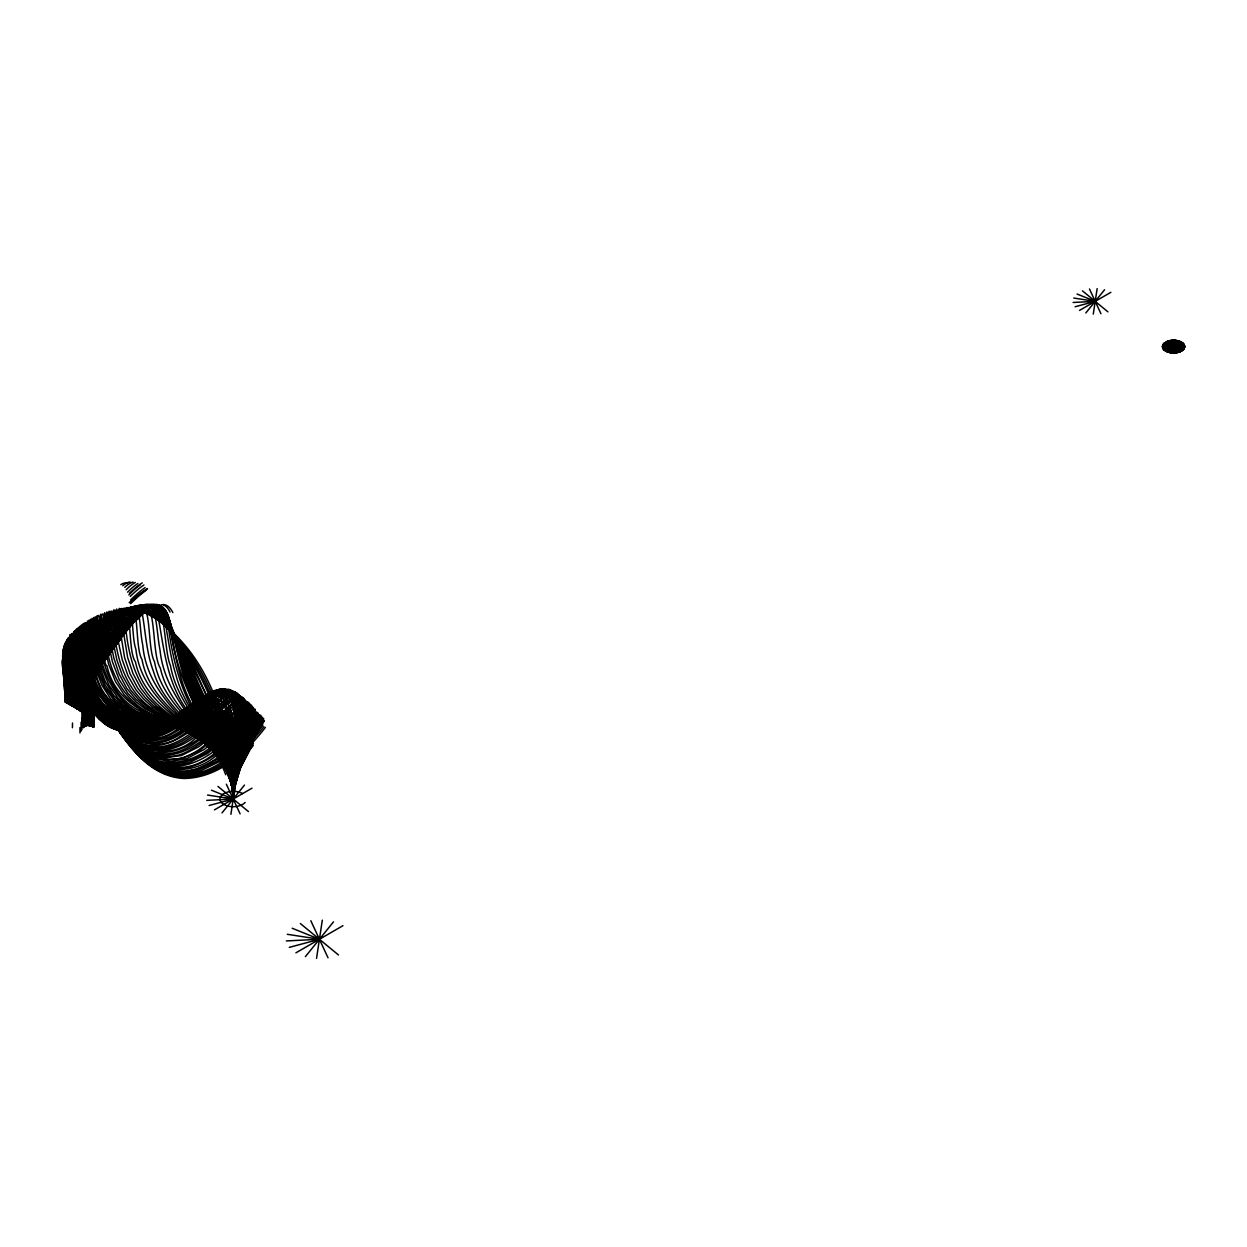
<?xml version="1.0" encoding="UTF-8"?>
<svg xmlns="http://www.w3.org/2000/svg" width="1247" height="1247" viewBox="0 0 1247 1247"><rect width="100%" height="100%" fill="white"/><g stroke="black" fill="none" stroke-linecap="round" stroke-linejoin="round"><path stroke-width="1.5" d="M66.45 640.74L69.505 675.422L70.502 705.069M74.368 707.298L73.698 631.73L78.732 659.866L85.872 683.527L94.117 700.3L105.247 713.19L114.397 718.911L126.68 722.746L171.961 725.536L192.209 729.963M74.695 707.485L74.524 630.935M75.007 707.673C75.007 685.569 75.662 663.482 75.521 641.379C75.693 639.68 74.914 625.059 75.771 633.133C79.434 658.728 84.188 685.944 100.851 706.597C122.112 731.101 157.481 720.143 185.195 728.435C216.916 734.888 234.14 768.76 233.236 799.015L209.122 805.5M75.334 707.86L76.27 629.33M75.662 708.047L77.189 628.55L81.538 656.499L88.225 680.285L96.237 697.182L107.289 710.354L116.439 716.386L128.722 720.766L173.879 726.393L196.293 732.924M206.737 800.356L233.236 799.015C232.098 770.038 238.286 713.83 196.2 712.941C163.903 716.292 124.934 749.12 97.313 716.557M207.532 795.04L233.236 799.015C232.082 769.976 239.284 709.839 195 712.099C162.172 717.991 120.819 751.084 94.507 712.957M75.973 708.234L78.171 627.709L82.177 654.722L88.584 678.446L96.393 695.53L107.242 709.013L116.267 715.31L128.441 720.002L175.484 726.83L187.689 730.087L197.26 734.171M76.301 708.421L76.301 704.945M232.815 783.132L233.236 799.015C234.717 766.391 212.224 733.61 179.194 727.812C150.419 721.436 111.965 725.162 96.596 693.831C85.435 673.333 81.585 649.858 79.216 626.898C78.639 653.958 75.958 681.392 76.613 708.592C72.357 665.15 95.645 582.739 154.862 618.044C212.801 657.185 232.519 732.535 233.236 799.015L211.444 790.208M76.924 708.779C75.771 669.81 95.848 585.124 151.588 614.88C207.08 654.441 229.464 726.284 233.127 791.72A51.984 17.193 76 0 1 233.236 797.285L233.236 799.015L233.142 792.016A66.886 45.313 49.9 0 1 233.516 797.379M100.259 718.927C126.383 741.903 160.271 717.508 189.965 720.579C227.157 724.086 233.984 768.947 233.236 799.015C232.456 770.038 237.008 720.532 199.239 713.954C168.064 712.551 137.529 743.571 107.164 724.975M77.563 709.153L78.655 681.704L83.689 623.531M77.875 709.325L79.231 680.176L84.936 622.674L88.553 651.277L94.055 673.255L101.568 690.526L110.936 703.105L119.665 710.26L129.735 715.482L181.626 729.121L193.394 733.953L204.243 740.469M78.514 709.683L80.307 678.82L87.571 620.975L90.688 647.583L95.115 667.379L101.864 685.149L110.515 698.632L120.226 707.75L131.792 714.344L144.823 718.989L175.157 727.079M78.826 709.87L80.977 677.292L89.005 620.133L92.184 647.583L97.282 669.514L104.483 687.003L114.927 701.391L123.702 708.67L133.788 714.172L185.195 730.602L196.683 736.104L207.173 743.274M76.862 708.748L81.351 625.215L84.78 651.183L90.065 672.85L97.235 690.386L106.182 703.402L116.142 711.866L127.927 717.539L141.223 721.031L170.138 725.941M123.812 731.365C158.01 738.395 181.703 699.988 214.858 703.604C244.942 722.979 230.243 769.196 233.236 799.015C231.63 770.085 240.016 726.705 208.327 711.601C175.328 705.896 147.162 741.934 113.976 728.373M76.613 706.862C74.228 665.742 96.876 582.973 153.786 616.938C182.857 635.845 195.031 670.917 209.153 700.985C221.685 732.238 232.893 764.988 233.236 799.015C230.773 770.833 243.835 709.777 200.923 708.156C169.015 713.097 134.146 749.12 103.688 720.423M77.657 709.2C78.031 672.195 101.35 582.536 154.41 614.802C203.869 661.721 228.996 731.911 233.236 799.015C231.459 769.15 241.622 731.288 218.272 707.719C190.027 696.527 166.537 727.671 139.57 731.381C107.507 737.164 86.947 706.8 74.524 681.969C64.314 664.215 60.199 648.315 63.971 680.098M78.577 709.73C78.405 676.716 109.58 578.374 157.169 614.865C199.333 666.381 227.063 732.613 233.236 799.015C232.098 768.729 240.531 734.826 224.616 707.158C205.069 688.282 180.612 715.513 161.985 723.26M82.442 711.959L82.458 710.229M79.465 710.244C79.761 683.387 90.86 657.886 104.935 635.487C114.584 621.552 128.955 599.636 148.829 606.775C178.15 625.713 184.369 664.495 199.567 693.472C212.988 727.656 232.441 761.356 233.236 799.015C231.661 767.513 241.965 731.365 224.211 702.965C200.471 686.006 176.762 721.125 154.644 727.157M79.902 710.494C80.276 682.39 93.042 656.109 108.333 633.164C117.966 619.432 135.097 596.175 154.005 608.614C176.825 629.984 185.491 661.892 198.865 689.31C212.161 722.714 229.9 755.666 233.002 792.032A91.997 69.754 35.1 0 1 233.36 797.301A73.869 52.374 45.2 0 0 233.08 791.985C232.098 767.716 226.455 738.053 202.466 726.19C179.662 716.511 155.049 726.939 131.574 727.812M80.307 710.728C80.556 685.227 92.013 661.409 105.387 640.241C115.94 626.119 126.976 605.2 146.881 604.717C169.748 612.698 174.923 641.192 184.946 660.505C198.335 696.527 217.056 730.555 228.092 767.419M82.723 712.131C83.035 683.029 100.882 658.073 117.81 635.83C129.174 625.012 142.766 597.453 161.393 607.164C177.822 633.71 183.403 666.007 196.995 694.252C209.278 725.458 227.749 754.856 232.643 788.525M83.268 712.442L83.44 707.22M83.533 712.598L86.37 690.183A219.768 179.958 12.6 0 1 88.818 681.813M71.78 705.802L70.908 672.85L68.367 637.809M80.728 710.977C81.008 684.759 93.603 660.629 107.694 639.243C118.59 625.589 129.984 603.501 150.154 604.857C174.253 617.826 177.542 650.092 189.108 672.523C200.798 704.041 216.978 733.735 227.562 765.658M81.117 711.195C81.663 681.501 97.827 654.94 114.802 631.637C122.736 622.113 145.463 590.642 157.075 610.936C163.482 644.013 165.726 679.506 185.6 708.14C204.04 736.634 232.706 762.728 233.236 799.015C232.55 771.628 233.75 734.249 205.49 719.768C178.29 710.276 152.664 731.007 125.542 730.415M81.507 711.429C81.99 682.701 97.874 657.185 114.225 634.629C124.84 622.705 140.662 595.271 159.304 608.209C180.004 633.382 180.316 668.454 194.516 697.057C206.737 728.154 227.998 756.118 232.69 789.819A52.047 26.577 66.1 0 1 233.251 795.524L233.251 797.269A80.322 58.5 41.8 0 0 232.768 791.923L231.412 778.003M81.897 711.647C82.458 682.218 99.511 656.499 116.517 633.725C126.913 622.206 144.449 593.416 161.767 609.596C179.989 637.685 182.826 672.679 197.759 702.466C210.618 733.563 231.739 762.603 233.236 797.269A89.597 67.369 36.7 0 0 232.799 791.954L228.31 767.435M83.783 712.738L84.983 698.881L88.101 685.289M84.017 712.879L85.264 699.037L89.581 682.14M84.437 713.113C84.796 687.908 97.406 665.134 109.346 643.67M97.219 715.248C124.513 751.442 164.588 716.916 196.59 709.902C239.221 705.677 232.347 764.551 233.283 791.783L233.158 783.973M76.519 705.069L80.244 626.056L83.97 652.976L90.174 676.747L97.889 693.893L108.707 707.517L117.717 713.97L128.036 718.397L176.731 727.328L188.858 731.038L198.335 735.449M82.271 711.866C85.342 670.45 113.415 634.411 143.452 607.71C157.34 596.425 168.704 615.176 171.494 627.132C180.379 652.228 187.814 677.869 198.569 702.264M82.629 712.068L83.003 705.147M83.315 712.458L84.936 695.14M83.627 712.645L85.17 698.897L89.971 684.011M118.621 639.898C102.955 661.752 84.983 685.18 84.843 713.346C84.609 686.77 100.243 663.482 113.602 641.613M83.923 712.816C84.827 688.391 96.097 665.96 107.273 644.746M84.64 713.237L84.469 711.382M84.874 713.362L86.542 697.806L92.107 681.174M232.519 769.477L233.236 797.269A59.108 36.381 57 0 0 232.799 791.829L231.147 777.988M232.316 781.479L233.205 797.269L233.516 786.28L233.22 797.254C234.202 768.386 246.329 741.669 253.967 714.219C258.051 693.488 226.783 739.861 221.904 739.845C203.167 758.924 171.899 773.311 147.286 756.118C122.658 741.108 110.656 713.518 91.078 693.613M86.511 695.857C102.02 714.531 119.743 737.756 146.367 738.349C172.709 737.507 190.775 715.435 209.013 699.286C259.08 654.737 227.765 783.147 233.251 797.269C232.067 762.447 218.085 729.9 205.085 698.149C191.181 668.47 180.02 635.035 154.051 613.446C104.639 582.614 78.218 675.531 78.109 709.465C78.467 680.55 83.097 651.932 85.965 623.219C86.947 619.821 86.807 633.04 87.493 634.629C89.129 649.157 91.81 663.653 96.939 677.37C106.244 711.538 142.859 720.984 173.271 726.58C206.207 733.47 233.875 762.665 233.236 797.269A65.483 43.676 51.3 0 0 232.877 791.907L231.63 783.163L233.236 797.269L231.755 781.51M82.551 686.91C102.363 702.342 112.324 727.905 133.71 742.09C157.933 763.32 192.163 748.948 210.743 727.578C218.256 724.943 244.661 680.051 246.049 706.955C243.539 737.273 233.579 766.687 233.251 797.269L233.548 784.238M96.081 709.075C110.952 725.676 132.993 742.744 156.592 734.483C178.945 727.11 193.799 707.766 212.021 694.049C225.115 680.207 238.177 697.385 236.119 711.429C238.177 740.079 233.532 768.635 233.251 797.269L232.924 790.286L233.236 797.269C234.701 765.081 218.584 722.901 180.675 723.166C151.23 722.449 111.934 739.144 92.372 707.61C78.67 687.409 72.809 662.344 67.338 639.399C69.567 661.346 71.157 683.372 71.141 705.443M70.643 688.921C71.874 661.798 94.086 710.712 101.35 712.801C118.73 736.728 154.254 749.447 178.664 727.889C191.726 718.771 202.279 706.69 214.313 696.356C219.098 692.21 228.263 685.133 233.485 692.381C244.428 724.195 232.363 759.049 233.329 791.845C231.989 764.333 240.235 726.985 214.796 708.327C184.447 700.393 160.91 732.363 130.857 731.927M233.532 786.296L233.251 797.269L232.799 789.803A51.236 23.942 68.9 0 1 233.267 795.539L233.236 799.015L233.22 795.461A51.579 18.705 74.7 0 0 232.846 789.834L233.205 797.269C233.719 769.368 240.157 742.059 242.479 714.313C246.236 698.834 238.037 685.304 225.317 702.404C207.875 719.581 191.492 741.123 166.521 747.124C142.158 752.346 121.598 733.501 107.242 716.246M76.301 629.423C79.637 658.712 86.168 690.215 106.572 713.097C123.765 739.455 156.795 769.898 189.762 750.242C206.02 741.544 218.693 727.78 231.069 714.391C235.558 711.554 243.321 696.527 248.574 703.277C247.093 734.982 233.251 765.222 233.205 797.269C232.441 763.102 245.02 728.607 238.489 694.813C232.69 686.396 223.229 698.226 218.459 702.264C206.503 714.095 195.233 726.954 180.877 735.995C149.406 759.002 113.976 730.165 95.629 704.352C79.839 683.699 67.915 664.667 71.453 705.615M233.236 799.015L233.657 782.383M233.735 780.419L233.314 795.492C231.287 759.236 215.014 725.925 201.531 692.802C188.063 664.433 177.822 632.354 153.786 610.874C135.003 595.567 114.163 616.704 104.919 632.603C90.189 655.673 79.356 682.296 79.013 709.979L81.46 677.448L90.439 619.291L93.431 645.728L98.295 667.566L105.278 685.195L114.194 698.445L122.58 706.285L134.053 713.206L180.955 728.996L199.972 738.473L210.197 746.158L220.002 759.111L226.736 771.176L225.832 769.103M84.921 711.632L85.357 702.778M84.671 711.491L85.077 704.477M98.918 703.994C114.74 724.102 131.294 748.636 158.244 753.64C185.102 756.898 206.082 735.465 223.01 717.649C273.436 654.831 227.78 775.229 233.485 791.861C232.098 759.096 243.96 723.026 229.495 692.194C221.358 684.011 210.307 694.158 203.635 699.427C190.136 710.743 177.62 723.899 161.377 731.319C127.958 747.28 97.827 715.575 80.774 690.183C59.03 656.701 67.432 679.786 66.403 702.7L66.418 696.06M232.051 781.51L233.205 797.269C229.199 778.175 254.559 661.721 200.892 698.71C181.906 712.364 164.199 732.27 139.274 733.532C115.581 733.704 97.765 714.531 84.375 697.151M66.979 697.993L67.011 703.059C67.93 685.569 60.604 657.013 79.668 689.31C96.097 713.985 123.983 744.506 156.81 731.895C172.974 725.645 185.585 713.3 198.632 702.342C206.332 696.714 215.684 686.193 226.159 690.604C235.449 698.086 234.826 711.756 235.901 722.574C236.759 747.514 233.563 772.345 233.251 797.269L232.877 787.855M233.703 782.461L233.984 776.569M92.59 699.333C110.266 718.631 126.913 744.802 154.971 748.964C181.283 751.146 201.141 729.9 217.851 712.583C268.869 650.856 227.889 776.211 233.47 791.861C233.89 764.473 238.504 737.148 236.509 709.73C238.021 691.586 223.166 681.096 210.026 696.777C191.633 712.162 174.985 733.33 149.874 737.102C124.856 739.907 105.387 719.768 91.14 701.858M233.984 784.301L233.329 795.492L232.378 785.891L233.205 797.269L232.877 789.803A52.125 17.24 76.3 0 1 233.158 795.43L233.205 797.254C233.329 767.606 238.551 737.694 233.859 708.171C234.28 692.708 217.321 683.746 206.114 695.639C188.266 708.125 173.302 725.785 151.9 732.379C132.431 737.039 109.331 730.446 96.315 714.983M72.42 706.176L69.52 636.344L75.35 662.968L82.972 686.286L91.358 703.059L101.038 714.858L111.357 721.732L123.375 725.24L177.838 724.85L191.789 727.484L202.638 732.145L213.518 740.609L223.088 753.827L229.23 769.196L232.612 789.865A53.637 29.71 62.9 0 1 233.189 795.492L235.044 745.114L233.516 718.927M1173.224 352.995L1173.91 340.213M233.844 780.513L234.28 774.543M236.151 772.407L233.314 795.492A52.577 27.761 64.8 0 0 232.706 789.912L232.301 785.891L233.127 795.461A55.71 32.812 60 0 0 232.519 789.912L233.205 797.269L232.269 783.272M237.366 770.49L233.314 795.492A51.47 24.956 67.8 0 0 232.784 789.912A51.314 19.656 73.6 0 1 233.22 795.508C234.654 766.172 247.077 739.066 253.531 710.774C255.027 702.685 246.766 710.26 245.02 712.988C235.823 723.011 226.86 733.314 216.526 742.183C197.369 761.371 164.604 771.316 142.002 751.957C120.6 736.961 109.455 712.427 91.67 694.143M119.774 729.635C158.743 770.412 200.783 723.915 228.279 695.592C241.357 684.494 242.931 707.376 241.107 715.669C239.595 739.284 235.06 762.603 233.703 786.234C234.015 756.041 242.9 725.349 236.571 695.405C224.195 677.043 203.074 716.666 191.835 721.452C172.709 742.511 138.168 749.12 116.875 727.375C105.06 717.68 95.146 705.802 86.557 693.254C83.019 690.589 79.434 679.786 74.165 683.185M233.688 786.249C230.056 769.43 261.028 651.526 210.883 705.334C193.363 722.621 173.177 745.16 146.039 741.981C121.146 737.445 104.389 716.027 89.613 697.244M233.89 782.399C233.438 747.483 259.002 641.55 195.031 716.417C177.043 736.135 145.385 750.024 121.832 731.038C102.784 719.503 94.772 694.891 76.831 683.59M233.812 784.332C232.301 755.121 271.098 647.988 210.431 722.808C193.301 741.388 165.492 759.517 140.256 745.207C116.828 732.768 103.454 708.873 86.308 689.716M80.868 698.601L85.264 668.143L96.907 615.924L97.967 624.95M233.501 791.861L237.881 764.208L250.943 713.549L251.676 706.987L250.741 704.539L245.565 707.298L218.381 735.559L200.253 750.039L182.514 758.394L166.443 760.124L150.871 755.947L134.676 745.176L120.024 730.103L93.572 696.231L85.56 689.077M99.589 702.731L98.716 701.609C114.849 722.855 128.877 747.561 153.007 760.764C178.477 775.073 207.735 759.205 226.253 740.827C230.212 741.232 260.187 697.993 255.869 715.575C247.342 741.264 235.589 766.375 233.438 793.7L234.607 782.383M178.898 728.139L147.162 717.617L134.395 712.208L123.094 704.976L113.633 695.343L105.262 681.501L99.401 665.617L95.053 645.712L91.982 618.434L82.427 674.268L79.512 705.007A260.233 212.395 3 0 0 79.278 710.229M234.483 774.481C236.275 752.565 240.048 730.758 240.001 708.701C241.544 700.455 236.229 684.665 226.003 693.8C200.471 715.045 173.442 755.978 135.097 739.44M233.438 793.7L238.473 768.588M83.533 707.267L87.103 690.339M81.351 697.042L85.575 669.935L96.362 623.188C100.384 591.966 101.475 665.758 107.008 665.836C115.098 704.524 154.644 718.178 186.816 731.163M234.561 776.445C231.63 763.71 261.605 661.908 220.75 704.586C205.007 720.439 189.606 739.128 167.269 745.472C144.122 751.941 123.391 735.013 109.003 718.864M1172.866 352.979L1174.269 340.213M81.881 695.483L87.649 663.591L100.664 614.288L104.093 643.701L108.52 663.825L115.441 681.486L124.31 694.938L132.603 703.183L142.158 709.964L192.381 734.249L211.242 748.029M83.814 700.128L82.972 712.271C83.674 681.969 102.955 656.436 120.928 633.601C130.888 624.763 149.235 592.341 164.245 609.534C174.751 639.197 175.188 672.055 189.903 700.487C203.775 731.74 229.775 758.457 233.018 793.747M233.906 788.135C229.869 763.85 292.764 667.55 232.067 740.375C214.063 757.942 188.313 775.151 162.141 766.266C135.892 756.555 120.413 731.412 104.779 709.761C123.593 737.601 144.309 773.841 181.703 776.413C215.887 776.258 243.009 750.304 262.961 725.084M85.201 706.394L88.023 692.833L91.078 684.65M234.046 788.166L233.345 795.492L235.512 780.544L240.235 764.692L261.714 716.402L236.946 743.274L217.259 759.189L197.275 769.181L186.208 771.737L177.09 772.049L168.189 770.693L159.569 767.7L151.277 763.164L141.815 755.978L124.684 737.554L102.753 706.846M82.442 693.94C85.934 668.221 93.93 643.421 100.648 618.434C105.309 599.137 104.062 649.063 107.273 649.578C111.373 677.76 128.036 704.602 155.033 715.762C181.641 728.529 213.673 739.533 225.832 769.181C204.305 727.578 151.043 708.92 142.018 659.523C133.07 645.463 142.314 574.976 118.465 624.544M235.324 774.403L233.672 788.12C234.701 758.394 246.251 729.433 244.568 699.676C241.03 692.085 232.908 702.544 229.526 705.49C218.537 716.822 208.155 728.903 195.452 738.395C171.977 760.686 135.377 751.567 117.421 727.126C102.597 713.923 94.211 690.402 75.599 683.138M102.02 705.927L125.012 738.24L142.096 756.726L151.526 763.959L159.819 768.557L168.439 771.644L177.355 773.124L186.489 772.922L197.587 770.552L217.695 760.857L239.05 743.742L262.79 717.602L241.232 762.774L235.589 780.56L233.329 795.492C235.2 766.749 249.649 741.186 259.719 714.827C246.329 725.442 232.02 746.922 214.624 756.945C191.492 775.79 156.14 773.171 136.671 750.304C117.312 732.971 107.632 707.33 87.711 690.698M83.05 692.381L90.376 659.117L104.67 612.682L108.489 643.639L112.448 661.83L119.198 679.584L127.864 693.27L135.985 701.796L145.322 708.935L190.775 733.08L211.086 748.231M105.325 710.587C120.85 733.283 136.048 758.955 161.97 771.005C187.658 782.773 216.183 768.9 235.621 751.614C244.864 743.68 253.219 734.717 260.763 725.146C264.286 720.361 266.157 718.241 261.792 724.897C249.135 746.205 236.182 768.62 233.47 793.7L236.166 778.642L241.497 762.852L250.179 743.882L263.803 718.771L241.139 744.21L219.877 761.371L199.754 771.301L188.593 773.873L179.412 774.278L170.434 773.031L160.052 769.399L142.345 757.443L125.308 738.91L103.875 708.499M230.913 814.322L235.543 783.724M316.535 958.382L322.318 920.146M1093.276 314.104L1097.142 288.618M82.473 624.388L77.236 708.951C77.111 671.167 98.014 584.64 152.352 614.412C204.695 656.639 227.78 726.58 233.142 791.736L233.142 785.953M252.268 742.698L239.627 768.931L233.657 791.892L233.906 790.068A82.037 10.522 -84.6 0 0 233.766 795.477M233.922 790.068L234.405 786.296M1172.523 352.963L1174.612 340.228M83.705 690.838L91.654 657.715L106.883 611.918L110.547 641.659L113.758 657.73L119.057 673.848L126.82 688.375L135.658 699.068L146.195 707.875L190.962 733.018M234.717 782.399L240.562 758.207L254.637 715.903L255.292 709.278L250.881 712.162L224.086 740.328L207.532 753.515L189.684 762.494L180.628 764.66L171.665 765.097L162.858 763.741L154.316 760.654L138.199 749.915L122.237 733.236L100.477 703.9M235.652 774.418C238.738 750.788 249.634 728.248 250.398 704.446C245.768 700.923 240.936 710.696 237.366 713.05C228.076 723.182 218.849 733.454 208.124 742.121C158.275 789.086 117.499 728.482 89.145 691.882M85.544 702.887L88.989 689.388M84.391 689.31L93.494 654.753L105.964 617.655L109.19 611.17L113.025 641.613L116.828 659.772L122.471 675.749L130.576 689.981L138.261 699.053L148.767 707.953L189.419 731.802L204.679 742.744M234.218 788.229L240.624 767.045L252.86 742.994M236.291 772.423L251.582 715.295L252.673 708.483L251.754 705.646L245.768 709.59L219.051 737.46L204.259 749.463L186.582 758.706L170.449 761.496L154.737 758.394L138.339 748.652L122.003 732.519L99.557 703.62M85.139 687.783C90.08 664.62 98.825 642.517 106.79 620.289C114.708 596.066 112.604 626.727 114.599 634.068C117.483 662.609 127.973 692.786 152.976 709.247C177.245 725.832 207.111 737.117 222.792 763.569C198.819 724.975 145.509 709.87 135.377 661.627C125.947 650.092 134.738 575.21 114.038 625.168M85.856 701.188L92.59 681.454L104.608 659.741M234.576 786.358L240.827 767.123L253.453 743.29M1172.18 352.948L1174.955 340.26M85.934 686.255L97.032 650.529L110.141 616.486L114.023 609.721L118.683 643.452L122.253 659.725L127.958 675.687L136.063 689.903L143.701 699.068L152.493 707.018L196.948 736.385L216.744 754.684M86.776 684.743L99.854 646.242L112.542 615.535L116.688 609.05L124.606 657.652L130.031 673.723L137.809 688.235L145.198 697.665L153.724 705.927L197.26 736.338L215.372 753.344M237.538 770.521C242.37 750.538 252.206 732.145 257.724 712.458C245.488 719.285 234.249 739.331 220.438 748.294C171.743 794.713 126.851 747.779 101.038 704.493M1171.837 352.917L1175.298 340.275M87.68 683.247L102.254 643.53L115.067 614.615L119.509 608.411L127.662 657.605L133.07 673.692L140.817 688.219L148.128 697.743L156.561 706.114L199.271 737.601L216.76 755.074M88.631 681.75C95.193 660.52 104.966 640.475 114.381 620.398C122.752 600.321 124.622 608.224 125.448 625.059C127.973 652.727 134.707 682.047 155.174 702.217C175.297 722.34 202.7 734.53 219.301 758.316M238.676 768.635C244.085 750.102 253.983 733.252 260.763 715.342C248.543 727.032 237.881 742.214 223.665 752.455C174.003 797.675 129.345 751.473 103.049 707.844M1171.494 352.885L1175.64 340.322M91.312 677.183L105.278 645.868M1171.151 352.839L1175.983 340.353M89.784 687.861L101.069 665.914L120.273 638.76M91.202 684.681L100.524 665.727L116.782 640.974M1170.808 352.792L1176.326 340.4M103.361 647.037L90.205 678.617A236.213 193.612 17.4 0 0 87.913 685.227M93.369 679.864L103.984 661.424L120.663 638.823L112.105 649.796M93.322 677.822L86.308 695.717L84.204 712.988C85.201 687.253 98.7 664.246 111.466 642.626M1170.481 352.745L1176.654 340.462M97.079 671.899L88.163 692.864L84.967 709.886C86.963 684.603 101.054 662.578 114.771 642.002M95.52 707.844C78.888 689.607 66.06 654.706 69.349 704.399M115.893 625.448C136.547 580.416 129.813 632.65 135.892 649.251C140.677 693.644 179.739 718.506 209.48 746.142M1170.138 352.683L1176.997 340.509M120.398 624.918C142.345 582.879 138.09 624.17 142.766 645.104C146.491 688.89 181.142 717.804 210.322 746.236M99.292 664.994L117.577 639.228L139.415 614.677L152.056 605.387L156.701 604.343L160.832 606.011M1169.811 352.62L1177.324 340.587M99.838 665.259C112.807 650.965 159.257 567.525 170.839 625.589C177.51 653.864 183.325 682.748 196.636 708.857C208.592 733.735 225.691 756.602 231.786 783.958M100.321 665.493C114.849 648.487 165.165 562.288 169.28 633.585C173.879 663.856 182.078 694.111 198.85 720.065C213.362 744.069 232.285 768.012 233.205 797.254A54.385 13 80.3 0 0 233.127 791.814A52.982 27.715 64.8 0 1 233.423 797.41M101.927 664.324L112.152 649.843M123.079 624.124C127.412 620.149 135.159 599.074 141.425 608.895C145.572 629.797 145.899 651.589 153.568 671.743C167.924 720.797 229.853 741.731 233.127 795.492C231.817 769.15 218.615 745.597 207.703 722.216M105.886 658.463L110.001 652.633M1169.483 352.542L1177.651 340.649M125.791 623.375C154.955 573.542 145.291 645.307 154.503 661.721C163.404 710.977 215.295 734.467 230.601 780.139C220.953 728.03 164.277 727.297 124.435 714.157C91.748 697.307 87.072 656.39 83.705 623.547M265.377 727.391C245.83 753.063 217.976 778.066 183.979 778.487C145.728 776.413 124.279 739.409 105.387 710.868M127.599 623.812C160.395 570.721 149.172 650.653 160.317 668.08C171.135 715.794 223.151 740.266 232.332 788.353C229.962 770.147 220.36 753.001 205.724 741.84M109.752 652.493C123.999 636.282 164.277 571.422 171.057 629.158C175.998 683.527 208.873 727.609 229.604 776.086C222.075 751.068 199.38 733.984 175.032 726.954M263.881 726.642C243.679 752.487 215.092 778.814 180.082 777.302C142.704 772.875 122.845 736.354 103.657 708.28M1169.172 352.48L1177.963 340.727M130.109 623.064C157.823 580.666 155.205 626.306 159.99 649.858C164.386 694.096 198.273 724.678 221.374 759.626M221.982 812.935L244.474 785.096M305.375 956.667L333.479 921.876M1085.841 312.95L1104.577 289.756M1168.844 352.387L1178.29 340.805M132.416 622.284C166.568 566.793 181.033 669.125 193.067 686.754M134.411 621.427C169.171 573.542 161.596 645.915 170.496 665.664C178.851 713.144 224.335 742.978 232.597 790.146L232.238 786.701M1168.533 352.309L1178.602 340.899M136.079 620.492C142.672 614.116 153.334 598.279 163.31 607.772M137.357 619.447L141.223 615.426M1168.236 352.215L1178.914 340.992M141.223 615.348L149.344 608.224M1167.925 352.106L1179.21 341.101M1167.628 351.997L1179.506 341.195M1167.332 351.888L1179.802 341.304M1167.052 351.779L1180.083 341.429M1166.771 351.654L1180.363 341.538M1166.506 351.529L1180.628 341.678M149.126 608.1C157.527 599.152 164.495 611.186 164.588 619.291C168.189 637.841 170.231 656.748 175.905 674.845C185.522 712.754 216.729 739.814 229.308 776.289M1166.241 351.405L1180.893 341.803M1165.976 351.264L1181.158 341.943M214.422 809.88L252.034 788.166M1079.528 310.409L1110.874 292.312M1165.727 351.124L1181.408 342.083M295.913 952.833L342.941 925.695M1165.493 350.984L1181.642 342.224M1165.259 350.828L1181.875 342.364M162.063 723.12C129.158 747.234 94.663 719.02 78.935 689.435C57.892 652.462 67.104 682.312 66.153 702.56M1165.025 350.672L1182.109 342.52M1164.807 350.516L1182.327 342.676M1164.604 350.36L1182.53 342.847M152.648 727.656L147.052 729.666M1164.402 350.204L1182.733 343.003M1164.215 350.033L1182.92 343.174M1164.028 349.861L1183.107 343.346M1163.856 349.69L1183.278 343.517M1163.7 349.503L1183.45 343.689M148.299 726.783C168.018 721.904 189.949 710.213 209.823 720.672C228.014 732.238 231.069 756.025 232.675 775.743M1163.545 349.331L1183.59 343.876M1075.117 306.762L1095.209 301.353L1077.049 294.027M289.288 947.377L319.419 939.272L292.188 928.251M144.34 730.025C128.472 735.808 111.747 727.843 100.446 716.682M148.315 726.674C135.455 730.119 120.85 732.363 108.645 725.583M1163.404 349.144L1183.746 344.063M1163.264 348.957L1183.871 344.25M1163.139 348.77L1183.995 344.437M1163.03 348.583L1184.104 344.624M1162.921 348.381L1184.214 344.811M1162.828 348.194L1184.307 345.014M1162.75 347.991L1184.385 345.201M93.042 697.634L97.578 700.113L105.091 710.338M1162.687 347.804L1184.447 345.403M1162.625 347.601L1184.51 345.606M130.795 729.62C156.218 727.983 182.389 710.759 207.454 722.933C230.866 737.538 232.472 768.775 233.189 793.606M130.919 729.386C154.987 727.749 178.96 713.393 203.105 721.951C226.034 731.724 231.178 759.626 232.737 781.869M131.839 728.575C154.862 727.032 178.337 715.544 201.219 723.946C223.759 733.174 230.789 759.782 232.503 781.853M132.322 728.295C155.844 726.736 180.534 715.248 203.464 725.816C226.985 738.099 232.269 767.56 233.018 791.72L232.612 779.546M1162.578 347.399L1184.556 345.793M1162.531 347.196L1184.603 345.996M1073.121 302.475L1095.209 301.353L1073.792 298.049M286.311 940.939L319.419 939.272L287.309 934.299M1162.5 347.009L1184.634 346.198M130.951 728.108C99.401 730.929 83.455 698.445 71.36 674.767C57.159 642.299 64.158 666.272 64.189 682.826M130.405 728.388C109.268 730.789 92.605 714.235 84.297 696.465M129.252 729.214C98.544 731.443 84.687 699.115 72.014 676.778C65.452 664.947 59.591 647.364 63.628 674.565M129.049 729.479C114.054 731.443 102.238 720.891 93.431 710.151M1162.485 346.806L1184.65 346.401M1162.485 346.604L1184.65 346.604M130.343 727.547L119.307 726.658L109.377 723.385L100.617 717.477L93.057 709.122L85.638 696.948L78.842 681.408L66.87 640.007L69.879 675.547L70.814 705.256M1162.485 346.401L1184.65 346.806M130.919 725.925C153.256 726.565 176.715 719.987 198.102 729.246C218.817 738.037 229.292 760.639 231.973 781.853M184.166 721.935C148.346 722.761 103.22 744.521 85.264 698.351M1162.5 346.198L1184.634 347.009M69.91 695.093C66.029 663.373 83.705 689.638 93.026 697.915A46.201 5.767 84.9 0 0 92.325 726.502M131.2 725.193C153.584 726.362 177.292 720.704 198.46 730.586C219.02 739.939 229.557 762.478 232.223 783.88C230.555 760.452 219.347 733.828 195.156 726.253C171.587 719.519 147.255 728.513 123.359 726.097C83.502 718.693 76.363 671.026 68.429 637.918M1162.531 345.996L1184.603 347.196M127.303 731.802L129.704 731.958M1162.578 345.793L1184.556 347.399M93.089 697.244L98.638 701.344M130.062 725.52C87.571 723.369 77.657 673.676 70.923 639.914C68.725 623.188 71.469 649.796 71.453 656.093C72.326 672.834 72.747 689.607 72.747 706.363M1162.625 345.606L1184.51 347.601M122.767 730.602C148.876 732.862 171.385 714.172 197.322 714.827C224.086 716.059 231.615 747.623 232.347 769.461M122.346 730.368C148.424 732.753 171.213 714.344 197.213 715.762C222.434 717.461 230.633 746.314 232.145 767.341M130.436 724.725L117.623 722.294L107.943 717.82L99.573 710.884L92.512 701.702L85.84 688.843L80.057 672.928L71.469 634.053L73.402 706.737M127.927 731.849C118.153 731.116 108.723 726.97 101.366 720.532M1162.687 345.403L1184.447 347.804M129.049 731.895C163.856 736.837 184.369 698.008 216.775 695.686C230.087 698.819 232.223 715.201 233.797 726.549C236.026 747.654 233.937 768.885 233.423 790.021L235.106 730.555M185.616 724.086L169.249 723.572L137.871 726.689L126.212 726.767L113.851 724.351L104.545 719.566L92.886 707.688L83.798 691.571L75.241 668.189L67.852 638.542L71.453 703.885M185.756 723.089C214.437 724.772 229.9 754.139 232.145 779.796M1162.75 345.201L1184.385 347.991M122.035 730.15L110.5 726.518M1162.828 345.014L1184.307 348.194M126.165 731.677L112.168 727.266L98.622 716.713M1162.921 344.811L1184.214 348.381M1163.03 344.624L1184.104 348.583M186.614 724.741C213.502 728.123 229.136 754.949 231.864 779.811M122.549 731.054L112.386 727.734M1163.139 344.437L1183.995 348.77M92.746 696.543L95.583 698.039L98.794 702.014M169.841 725.863C199.177 730.321 226.315 751.77 231.428 781.963L229.292 774.247M1163.264 344.25L1183.871 348.957M93.135 696.917L98.7 701.438M1163.404 344.063L1183.746 349.144M122.689 731.069C108.489 727.921 97.453 717.493 89.425 705.802M71.812 705.833C69.286 671.556 77.735 679.194 93.837 700.393M1163.545 343.876L1183.59 349.331M190.308 727.999L169.919 724.85L125.479 724.616L113.228 721.296L104.078 715.887L92.808 703.277L84.297 686.692L76.644 663.155L70.783 634.817L73.074 706.55M80.322 685.476L89.161 693.503M1163.7 343.689L1183.45 349.503M1163.856 343.517L1183.278 349.69M1164.028 343.346L1183.107 349.861M191.539 728.856C215.326 736.166 229.214 760.358 232.176 783.88M92.792 696.247L100.571 703.869M1164.215 343.174L1182.92 350.033M1164.402 343.003L1182.733 350.204M96.752 631.933C98.903 666.506 113.15 705.973 149.593 716.947C185.538 727.656 228.793 747.514 232.55 790.099C228.56 758.768 208.358 733.205 195.935 704.991C182.498 677.48 177.744 647.006 168.704 618.029M1182.53 350.36L1173.567 346.604L1181.408 351.124M178.882 727.889L197.852 737.523L214.125 751.193M194.423 732.067C165.165 717.96 125.947 732.628 102.02 706.55M1182.327 350.516L1173.567 346.604L1181.642 350.984M114.241 728.638L104.234 722.886M194.922 731.895C213.783 739.845 226.424 758.285 230.773 777.863M1182.109 350.672L1173.567 346.604L1181.875 350.828M92.87 696.013L99.043 702.123L93.057 695.732M122.268 730.571L111.996 724.398L102.394 716.246M195.841 733.096C212.863 740.017 224.678 756.524 229.526 773.873M108.77 725.785C136.204 739.44 163.996 716.308 192.147 717.945C222.137 718.599 231.755 753.157 232.612 777.785M110.515 726.783L102.893 721.857L94.788 713.767M134.723 739.752L122.985 732.254M197.681 734.015C213.985 742.292 225.691 758.301 229.9 775.946M186.941 731.069L203.012 741.295L214.048 751.286M198.709 735.309C218.178 745.737 229.9 766.765 232.285 788.307L229.51 775.883M200.144 736.494C170.293 718.21 126.851 729.324 103.984 698.881C88.708 677.246 85.061 650.108 82.505 624.373M112.994 725.879C136.297 741.497 163.981 726.424 182.904 711.024C194.781 701.858 218.817 682.093 229.167 703.277M92.964 695.842L101.895 705.74M1165.976 341.943L1181.158 351.264M199.816 736.618C214.188 744.272 224.46 758.581 229.136 774.013M108.162 725.614L99.557 718.88L90.641 708.202M84.017 687.752L98.014 703.168M191.196 732.924L207.906 745.503L220.61 759.688M1166.241 341.803L1180.893 351.405M112.152 725.115L96.331 711.616M109.487 725.427C82.115 706.815 74.539 672.273 66.309 642.236C67.619 659.304 70.533 684.884 70.191 704.882M107.803 725.333L96.502 715.451L87.009 702.295L77.439 686.146L62.615 656.701L63.457 669.405M92.574 695.28L97.344 699.972M1166.506 341.678L1180.628 351.529M203.043 739.003C216.542 748.091 226.175 762.369 230.259 778.05M100.851 704.508L92.153 694.704L97.671 700.268M106.478 724.242C93.166 714.515 84.625 699.863 78.109 685.024M1166.771 341.538L1180.363 351.654M64.08 665.602L63.176 666.101L63.27 670.777M212.551 750.195C191.305 725.738 156.499 723.728 131.06 705.755C107.133 688.095 100.96 656.686 98.295 628.831M89.831 692.459L98.03 700.72M203.043 741.466L184.821 730.555L136.531 712.099L126.695 706.005L118.138 698.242L109.003 685.211L101.802 667.722L96.752 645.697L93.603 617.608L83.487 671.12L79.902 703.448A248.122 202.575 1.7 0 0 79.512 710.4M88.443 691.29L99.776 704.789M1167.052 341.429L1180.083 351.779M101.366 720.298C125.386 741.154 156.592 720.018 183.714 719.831C215.591 716.37 231.693 750.756 232.332 777.754M203.121 741.513L212.598 749.743L218.069 756.352M1082.49 290.878L1107.913 311.844M217.976 786.436L248.48 811.594M300.356 923.544L338.498 954.984M103.08 722.06L98.653 718.023M122.674 732.098L118.2 728.248M1167.332 341.304L1179.802 351.888M204.773 742.869L207.968 745.659M116.626 726.83L119.494 729.386M1167.628 341.195L1179.506 351.997M102.363 719.675L91.078 707.501L82.77 695.234M84.687 688.328L91.109 695.499M117.935 727.967L112.059 722.387M210.042 746.267L220.018 757.334L227.188 770.334M99.994 719.083L97.344 716.464M100.571 719.893L93.587 712.068M100.29 719.659L89.036 705.911L77.439 684.868M1167.925 341.101L1179.21 352.106M116.392 726.518L94.819 702.186M99.027 715.762C79.153 704.726 57.44 630.281 65.655 698.834M208.623 745.987L218.022 756.539M101.88 715.279L97.484 710.65M1168.236 340.992L1178.914 352.215M211.148 748.761L222.839 763.834M212.847 749.447L221 759.252L229.23 776.367M226.564 696.231C204.976 681.563 184.961 716.339 166.272 723.431C141.706 742.355 107.772 730.134 91.358 706.566M110.437 720.439L111.903 721.982M92.668 695.109L117.296 726.83L133.476 743.383L149.78 753.905L165.399 757.724L181.47 755.511L199.068 746.641L215.435 733.267L242.838 704.96L246.703 702.326L248.714 702.451L249.759 706.223L248.714 715.201L237.881 762.104L234.14 784.301C236.416 757.755 245.565 732.316 247.872 705.818C245.129 686.209 220.251 728.139 213.907 729.62C196.574 748.044 168.002 764.349 143.467 749.369C120.367 736.416 107.242 712.52 90.501 693.098L99.105 702.56M81.601 686.24L92.387 699.629M97.437 716.807L88.506 704.602M97.484 716.012L94.803 712.957M95.318 709.964C77.626 695.92 63.27 645.681 67.572 701.656M110.235 719.955L104.842 714.11M214.313 750.99C223.696 762.026 230.446 775.65 232.534 790.052L232.036 785.984M209.87 746.189L211.242 747.732M212.801 750.46L224.912 767.513M1168.533 340.899L1178.602 352.309M108.832 718.381L103.517 712.52M96.907 709.434C78.764 694.688 64.018 647.474 68.055 703.667M96.549 715.809L88.085 704.415M96.144 715.388L93.634 712.364M79.418 684.79L89.207 697.354M215.466 752.876C224.366 763.351 230.555 776.429 232.55 790.084L230.601 779.5M95.879 713.549L80.977 693.223L63.176 663.31L63.737 675.812M212.956 749.353L211.647 747.779L219.908 757.412L226.175 768.526M95.24 713.658L81.772 693.659M107.024 715.653L100.882 708.873M1168.844 340.805L1178.29 352.387M98.295 700.954L99.791 702.825L97.874 700.565M102.145 710.447L103.423 712.021M92.06 708.966L93.385 710.603M97.578 700.144L100.087 703.324L99.417 702.404M231.88 777.738C230.446 741.513 199.801 713.471 163.154 723.743C146.803 725.349 129.844 730.726 113.633 725.551C98.56 720.704 90.719 705.989 81.678 694.205M104.421 712.473L97.266 703.838M88.989 693.722L94.039 699.208M215.669 753.718L224.039 764.988L228.56 774.387M102.051 709.902L98.451 705.802M78.171 684.135L90.47 700.331M100.804 708.343L95.021 701.406M90.875 696.075L96.159 702.388M93.915 712.38L90.22 707.423M92.964 698.289C108.863 726.596 143.545 724.086 171.322 725.614C202.373 726.253 228.123 751.458 231.771 781.885M93.993 699.614L98.357 704.789M216.978 755.355L219.394 758.612M218.116 756.259L219.347 758.036M99.713 703.214L102.644 707.143M99.713 703.713L100.711 705.054M218.163 756.165L228.513 774.434M92.216 709.73L76.457 683.637L62.771 654.239L62.974 651.105L78.171 686.209M1169.172 340.727L1177.963 352.48M100.306 703.869L104.202 709.029L101.241 704.836M85.7 695.499C66.153 665.68 68.273 677.308 68.725 704.041M100.913 704.352L103.345 707.766M101.428 705.007L104.047 708.686M92.481 710.478L85.747 700.097L77.283 683.122L63.706 647.598L67.774 703.495M92.387 710.494L79.481 689.201M218.35 757.116L226.907 771.488L231.474 784.566L229.573 777.411L231.1 782.82M83.705 696.746L64.267 667.441L64.641 688.812M91.234 709.138L78.748 688.344L62.631 655.408L63.519 668.08M1169.483 340.649L1177.651 352.542M219.675 758.909L226.798 771.332L231.007 782.726M88.958 705.381L83.954 697.478M89.8 706.909L87.477 703.386M81.834 694.563L70.081 675.36M219.831 759.002L227.578 773.031L226.736 770.958M88.319 704.742L89.457 706.488M87.789 703.62L85.482 700.035M87.867 703.932L74.836 678.867L63.129 650.17L66.886 697.837M90.376 705.771C78.031 686.053 72.092 663.264 66.527 640.896M221.748 761.527L223.852 765.44M95.099 700.362C82.349 679.49 77.735 654.893 74.539 630.951M1169.811 340.587L1177.324 352.62M222.06 762.447L226.767 771.254M85.872 700.814L86.963 702.622M86.916 701.921L88.132 703.744M84.952 699.193L82.816 695.514M85.872 700.097L87.087 701.952M1170.138 340.509L1176.997 352.683M223.229 764.302L230.368 780.638M85.638 700.222L78.966 686.941M221.732 759.719L227.733 772.501M68.959 704.181L68.024 679.397L64.657 644.434L75.459 677.168L86.043 700.128M82.427 694.797L62.755 653.132L65.28 681.361M83.658 696.839L74.041 676.622M80.431 691.072L81.414 692.927M85.045 698.289L75.007 675.266L64.938 643.686L68.258 677.978L69.255 704.352M82.614 694.735L79.808 689.03M1170.481 340.462L1176.654 352.745M80.182 690.448L62.786 652.134L66.668 702.856M225.161 767.856L227.624 773.171L226.767 770.833M84.562 696.559L75.288 675.266L65.28 642.938L68.616 678.103L69.567 704.524M78.327 686.723L79.247 688.578M219.55 749.93C196.434 710.167 181.22 666.802 170.153 622.315M83.611 694.673L74.945 673.411L65.623 642.205L68.866 676.7L69.879 704.711M208.42 722.091C218.225 743.43 229.448 764.785 232.394 788.4M1089.473 288.992L1100.945 313.714M310.815 920.722L328.023 957.805M226.346 784.192L240.11 813.855M226.143 769.758L229.167 777.006M77.298 684.338L75.631 680.675M79.917 688.749L74.134 675.936M1170.808 340.4L1176.326 352.792M79.06 686.832L63.862 646.757L68.039 700.206M226.097 768.433L228.295 773.795M74.804 678.415L75.584 680.223M78.343 684.837L64.127 645.977L68.351 702.092M227.188 771.737L228.388 775.026M74.82 678.041L63.301 649.282L67.213 703.168M74.072 676.233L63.426 648.409L67.494 703.324M227.048 770.303L229.994 778.206M227.952 773.561L230.976 782.68L228.84 775.525M1171.151 340.353L1175.983 352.839M228.045 773.639L229.121 776.538M74.384 675.515L73.027 671.93M73.214 671.774L64.345 645.198L67.697 679.272L68.647 703.994M228.747 775.447L230.43 780.778M228.575 773.935L230.57 780.17M228.949 775.603L230.446 780.31M1171.494 340.322L1175.64 352.885M229.058 774.153L230.212 778.066M229.666 777.473L231.911 786.436L231.412 784.269M227.796 765.674L232.02 783.911M229.853 777.582L231.1 782.134M230.368 780.482L231.412 784.425L230.383 780.404L230.944 782.602M1171.837 340.275L1175.298 352.917M229.51 774.309L230.524 777.941M230.726 781.09L232.316 788.338L231.677 784.004L232.02 786.545M230.524 779.453L231.209 782.056M231.241 782.945L230.789 781.136L231.568 784.675M230.103 776.102L231.49 783.085L230.976 781.245M231.054 777.816C227.203 746.423 198.585 722.714 167.02 724.881C139.976 725.723 104.764 727.687 91.265 698.351C80.385 678.384 75.599 655.797 72.217 633.492C73.433 657.013 73.76 682.717 73.713 706.924M1172.18 340.26L1174.955 352.948M231.287 779.874C227.531 749.79 201.235 725.053 170.527 725.224C144.122 724.086 109.861 729.074 94.258 701.89C81.476 681.283 76.581 656.998 73.059 633.32C73.807 653.568 74.197 684.229 74.041 707.111M231.35 783.007L231.724 784.799M230.82 777.941L231.178 779.702M231.771 784.831L231.209 781.355L232.784 791.892M232.207 788.166L231.833 786.202L232.254 788.01M231.272 779.718L232.067 784.971M231.272 778.003C229.043 744.895 198.382 718.35 165.025 724.18C136.235 729.292 98.451 728.684 86.713 695.748C79.808 681.782 75.459 666.709 71.952 651.573C71.11 649.438 69.099 635.721 69.006 638.495C71.032 660.926 72.061 683.465 72.108 705.989M231.677 783.178L232.16 786.654M1172.523 340.228L1174.612 352.963M231.958 783.256L232.488 786.779M232.643 789.85L231.848 783.942L232.971 793.684M232.503 788.463L232.721 790.239M231.973 777.738L232.223 779.796M1172.866 340.213L1174.269 352.979M232.394 785.033L232.753 788.54M63.878 669.109L65.935 692.381M63.784 670.434L64.688 679.771M63.535 671.93L62.677 654.223L66.309 695.857M63.706 671.774L63.659 673.146M63.831 673.021L63.784 674.393M63.956 674.3L64.501 682.639M232.488 783.864L232.94 789.803M63.566 674.798L64.018 679.911M64.096 675.609L64.143 678.368M64.345 678.337L65.904 700.689M232.441 779.811L232.768 783.88M232.643 785.875L232.815 787.855M232.347 767.357L232.503 771.566M64.267 679.755L64.392 681.189M232.55 781.853L232.815 785.875M232.893 791.736L233.111 795.477M64.579 681.189L64.797 684.167M64.08 680.394L64.376 685.694M96.066 624.186L95.224 616.751L84.344 669.623L80.307 701.89A237.351 193.799 0.7 0 0 79.808 710.572M232.456 779.624L233.08 791.72L232.815 784.955M64.174 681.704L64.283 683.044M64.33 682.639L65.093 688.812M65.156 682.779L65.452 687.424M64.439 684.104L64.782 693.441M64.532 683.356L64.797 687.175M232.659 771.597L233.049 783.942M64.704 686.115L65.171 690.417M1173.224 340.213L1173.91 352.995M64.797 687.549L65.265 702.045M232.784 775.759L232.908 779.874M65.312 688.905L65.577 695.452M64.626 688.671L64.797 691.914L64.704 690.246M64.969 690.324L65.249 692.023M65.047 691.929L65.904 702.42M64.782 691.836L65.234 698.601M65.81 692.615L65.997 702.466M65.109 693.566L65.171 695.234M233.049 779.921L233.111 785.937M233.142 793.778L233.22 797.269L233.08 792.032A82.676 60.916 40 0 1 233.407 797.316A59.887 37.457 56 0 0 233.002 791.923M64.891 695.093L65.062 698.507M233.142 789.834L233.173 791.736M64.969 698.445L65.093 700.222M68.133 700.3L68.351 703.822M65.452 700.424L65.561 702.217M64.984 700.159L65.093 701.952M1173.567 340.197L1173.567 352.995M208.576 720.797A181.828 40.309 70.8 0 1 193.456 685.975M204.898 734.764A216.121 67.634 72.4 0 1 194.392 713.019M160.879 604.982A60.807 20.56 -84.7 0 1 172.85 612.573M215.123 751.193A211.179 170.013 20.1 0 1 225.723 774.777M88.038 690.635A184.416 149.531 6 0 1 101.724 666.194M163.56 605.06A59.497 18.611 -86.5 0 1 170.075 612.028M91.545 684.587A197.603 160.38 6.7 0 1 102.441 666.553A214.624 175.126 9.5 0 0 94.928 678.524M97.718 672.117A236.852 195.452 16.1 0 1 101.521 666.132M129.22 602.675A186.146 54.79 -64.3 0 1 147.505 588.553M130.234 602.847A186.956 50.706 -63.7 0 1 146.943 589.285M130.67 603.673A186.442 45.718 -63.2 0 1 145.728 590.595M130.67 599.869A189.809 45.422 -64 0 1 145.12 587.586M130.28 596.378A192.1 44.549 -65 0 1 143.919 585.014M129.501 593.229A193.503 43.255 -66.1 0 1 142.22 582.895M128.846 594.944A185.226 35.337 -66.1 0 1 140.21 584.937M127.615 592.2A185.819 33.918 -67.3 0 1 137.887 583.502M126.118 589.784A186.411 32.703 -68.6 0 1 135.315 582.458M124.762 587.306A183.449 31.144 -69.9 0 1 133.039 582.084M89.472 682.093A242.074 198.616 20.3 0 1 91.265 677.168M122.767 585.731A184.307 30.505 -71.2 0 1 130.078 582.022M120.834 584.64A181.813 29.569 -72.6 0 1 127.241 583.253M84.843 695.109A210.587 172.242 8.7 0 1 88.132 683.356M83.658 700.113A202.482 165.492 5.6 0 1 87.508 684.915M82.707 705.132A195.374 159.585 2.9 0 1 86.9 686.458M82.006 710.182A189.154 154.457 0.6 0 1 86.308 688.001M81.663 711.772A190.713 155.719 -0.4 0 1 85.575 689.513M81.414 711.601A196.247 160.239 -0.7 0 1 84.765 691.009M81.149 711.429A202.279 165.165 -0.9 0 1 83.985 692.521M80.868 711.273A208.873 170.543 -0.9 0 1 83.237 694.033M80.572 711.102A216.105 176.451 -0.8 0 1 82.505 695.561M80.26 710.915A224.07 182.966 -0.5 0 1 81.788 697.089M79.933 710.743A232.893 190.168 0 0 1 81.117 698.616M99.214 634.676A50.098 1.434 83.1 0 1 98.84 630.779M100.087 651.635A50.161 0.966 83.8 0 1 99.651 647.302M82.24 727.126A53.138 3.273 87.4 0 1 81.866 709.294M233.329 792.11A54.104 13.592 79.7 0 1 233.47 797.706A56.333 10.506 82.6 0 0 233.329 792.172M232.908 791.471A54.697 12.376 80.8 0 1 233.064 796.958M233.563 792.578A55.959 11.192 82 0 1 233.657 798.236M232.799 789.32A56.614 10.132 83.1 0 1 232.955 794.869M233.61 793.092A58.921 7.638 85 0 1 233.641 798.781M233.625 793.56A60.417 6.001 86.2 0 1 233.641 799.28M233.345 792.453A61.025 5.113 86.8 0 1 233.36 798.049M233.657 795.492A63.129 3.273 88.1 0 1 233.625 801.353M233.345 793.17A63.924 2.26 88.8 0 1 233.345 798.828M233.033 787.621A64.797 1.2 89.5 0 1 233.033 792.578M233.735 787.543A68.071 1.107 -89.1 0 1 233.766 783.21M233.314 796.256A69.271 2.354 -88.4 0 1 233.36 790.879M233.703 794.479A73.573 5.222 -86.9 0 1 233.781 789.273M68.445 685.523A112.635 30.224 -78.7 0 1 69.006 694.127M72.03 682.436A52.951 3.305 69 0 1 69.24 673.411M234.109 795.321A99.012 18.97 -81.9 0 1 234.233 790.052M230.274 700.643A52.499 23.615 -80 0 1 235.667 716.339M227.624 692.459A53.683 24.691 -75.7 0 1 240.515 727.204M234.405 792.905A100.742 18.253 -82.3 0 1 234.576 787.621M70.097 680.784A64.47 2.26 -88.6 0 1 70.378 678.882M72.42 727.734A61.384 1.216 -89.2 0 1 72.513 723.042M79.995 732.987A55.959 1.122 89.2 0 1 79.933 727.578M81.195 731.054A54.806 1.746 88.7 0 1 81.055 722.262M81.99 729.62A53.948 2.291 88.3 0 1 81.756 717.617M83.58 727.78A52.483 3.258 87.5 0 1 83.19 709.746M84.001 727.017A51.953 3.663 87.1 0 1 83.58 706.831M84.796 726.627A51.392 4.022 86.8 0 1 84.36 703.854M85.232 726.159A50.94 4.349 86.5 0 1 84.827 701.827M86.027 726.035A50.504 4.645 86.2 0 1 85.7 699.458M86.479 725.77A50.114 4.894 86 0 1 86.23 698.149M86.931 725.583A49.771 5.128 85.8 0 1 86.776 697.135M87.384 725.473A49.428 5.315 85.6 0 1 87.337 696.372M88.178 725.66A49.132 5.471 85.4 0 1 88.319 694.969M88.646 725.66A48.851 5.612 85.3 0 1 88.911 694.595M89.114 725.692A48.571 5.721 85.2 0 1 89.503 694.376M89.566 725.785A48.306 5.814 85.1 0 1 90.08 694.267M90.033 725.894A48.056 5.876 85 0 1 90.657 694.267M90.174 725.754A47.76 5.908 84.9 0 1 90.766 695.125M90.641 725.925A47.511 5.939 84.9 0 1 91.312 695.234M91.109 726.128A47.277 5.939 84.9 0 1 91.842 695.405M91.577 726.362A47.059 5.923 84.8 0 1 92.356 695.639M91.717 726.284A46.747 5.876 84.8 0 1 92.418 696.605M92.184 726.549A46.529 5.83 84.9 0 1 92.902 696.886M92.777 726.798A45.999 5.689 84.9 0 1 93.416 698.211M92.917 726.767A45.671 5.596 85 0 1 93.447 699.224M93.494 700.253A45.328 5.487 85 0 0 93.042 726.72A45.001 5.362 85.1 0 1 93.556 701.266M93.307 726.627A44.674 5.237 85.2 0 1 93.619 702.264M93.743 726.985A44.456 5.128 85.3 0 1 94.024 702.716M246.625 751.52A43.551 1.044 -50.4 0 1 247 751.068M93.852 726.923A44.113 4.988 85.4 0 1 94.071 703.729M248.823 749.494A43.193 1.637 -49.6 0 1 250.148 747.982M93.977 726.861A43.785 4.848 85.5 0 1 94.133 704.711M249.899 749.322A42.803 1.98 -49.6 0 1 253.188 745.566M245.129 802.444A13.296 7.685 0 0 1 226.034 805.484A13.296 7.685 0 0 1 222.87 794.199A13.296 7.685 0 0 1 242.635 793.591M229.089 776.834L228.357 774.73L229.105 776.897M229.76 778.767L229.089 776.632L229.791 778.814M231.428 784.472L230.929 782.352L231.428 784.503M233.267 795.539A51.096 22.96 70 0 0 232.815 789.897A51.049 21.542 71.5 0 1 233.251 795.539"/></g></svg>
